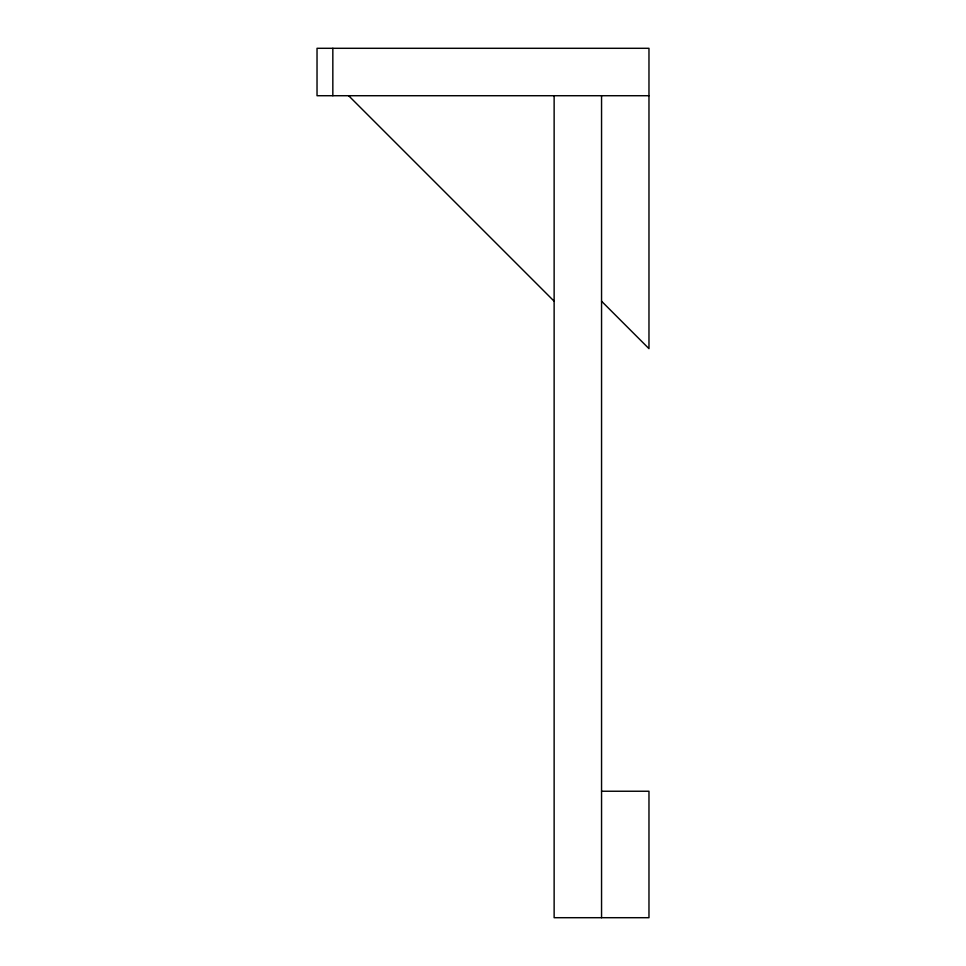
<?xml version="1.0" encoding="UTF-8"?>
<svg xmlns="http://www.w3.org/2000/svg" width="966" height="966" viewBox="0 0 966 966"><rect width="100%" height="100%" fill="white"/><g stroke="black" fill="none" stroke-linecap="round" stroke-linejoin="round"><path stroke-width="1.45" d="M648.971 95.719L317.029 95.719L317.029 48.3L648.971 48.3L648.971 348.641L601.552 301.211M601.552 791.239L648.971 791.239L648.971 917.7L554.134 917.7L554.134 95.719M348.641 95.719L554.134 301.211M601.552 95.719L601.552 917.7M332.835 48.3L332.835 95.719"/></g></svg>
